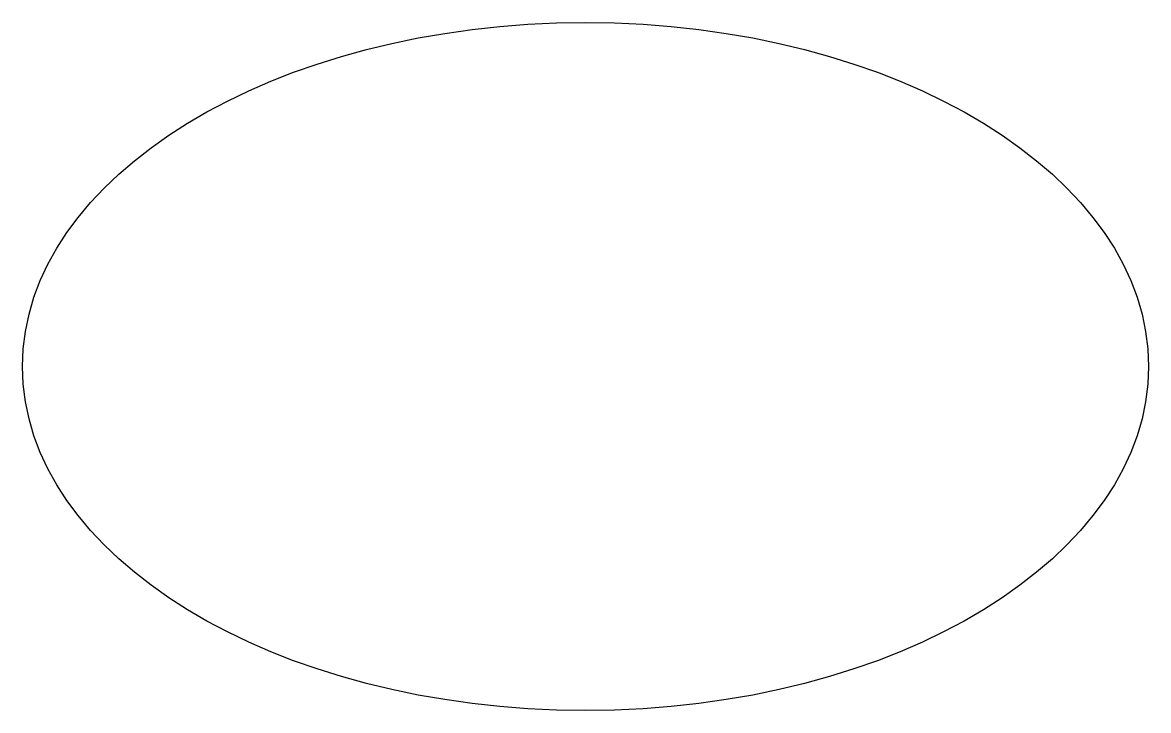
# Model space of a CAD drawing. Header units: millimetres. Extents: x 21 to 381, y 27 to 247.
import ezdxf

# ---------------------------------------------------------------- set-up
doc = ezdxf.new("R2010")
doc.units = ezdxf.units.MM

msp = doc.modelspace()

# ---------------------------------------------------------------- linework, layer by layer
at = {"color": 7, "linetype": 'Continuous', "lineweight": 25}
msp.add_ellipse((200.83, 136.53), major_axis=(180, 0), ratio=0.611111, dxfattribs=at)

doc.saveas('drawing.dxf')
